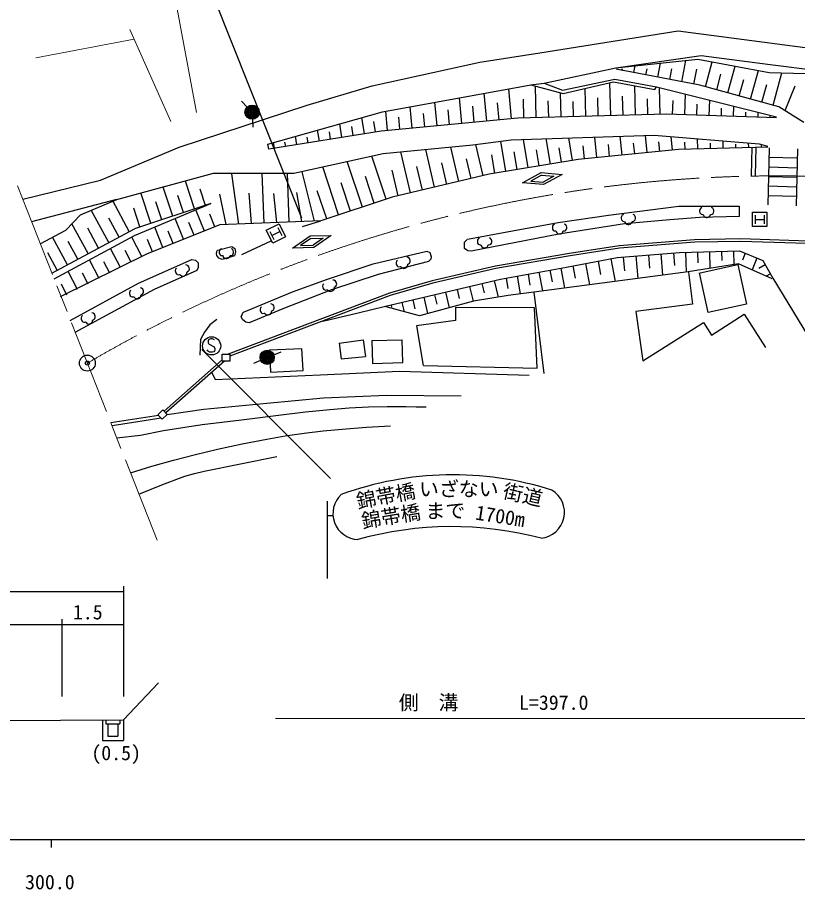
# Model space of a CAD drawing. Units: millimetres, scale not verified. Extents: x 40000 to 680000, y 20000 to 380000.
# Drawn here: x 363764 to 461762, y 198715 to 308358 of the extents above; entities that cross this region are included whole.
import ezdxf
from ezdxf.enums import TextEntityAlignment as Align

# ---------------------------------------------------------------- set-up
doc = ezdxf.new("R2010")
doc.units = ezdxf.units.MM
doc.header["$LTSCALE"] = 1000
doc.header["$PDMODE"] = 32
doc.header["$PDSIZE"] = 500
doc.linetypes.add('CHAIN', pattern=[18.5, 12, -1.5, 3.5, -1.5])
for name, color, linetype, lineweight in [('M-BGD', 7, 'Continuous', 25), ('M-BMK', 2, 'CHAIN', 13), ('M-BMK-SRVR', 3, 'Continuous', 25), ('M-STR-HTXT', 7, 'Continuous', 13), ('M-STR-STRC', 7, 'Continuous', 25), ('M-TTL-BAND', 7, 'Continuous', 25)]:
    doc.layers.add(name, color=color, linetype=linetype, lineweight=lineweight)
doc.layers.add('M-OTRS', color=6, linetype='Continuous')
doc.styles.add('ＭＳ ゴシック', font='')
doc.styles.get('ＭＳ ゴシック').set_extended_font_data('MS Gothic')

msp = doc.modelspace()

# ---------------------------------------------------------------- linework, layer by layer
at = {"layer": 'M-BGD'}
for p, q in [((429374, 303911), (446762, 306668)), ((446762, 306668), (465975, 304138)), ((421869, 302743), (429374, 303911)), ((408341, 299758), (421869, 302743)), ((438953, 302003), (449639, 303573)), ((438953, 302003), (449238, 303126)), ((444219, 300842), (444560, 302615)), ((447226, 300264), (447745, 302963)), ((449238, 303126), (458188, 301441)), ((449639, 303573), (458307, 302426)), ((450190, 299638), (451045, 302786)), ((429930, 300081), (438953, 302003)), ((449481, 299831), (438958, 301853)), ((439709, 301708), (439754, 301939)), ((441213, 301420), (441376, 302267)), ((442716, 301131), (442867, 301917)), ((445723, 300553), (445981, 301895)), ((448729, 299975), (449091, 301855)), ((453025, 298868), (453942, 302241)), ((455861, 298097), (456838, 301695)), ((458307, 302426), (468339, 301179)), ((432222, 299233), (438817, 300610)), ((438817, 300610), (444057, 299653)), ((451608, 299253), (452139, 301209)), ((454443, 298482), (455011, 300574)), ((458188, 301441), (468339, 301179)), ((458696, 297327), (459803, 301399)), ((400170, 297322), (408341, 299758)), ((409610, 296499), (428238, 299882)), ((425833, 295603), (425480, 299381)), ((428238, 299882), (429930, 300081)), ((428238, 299882), (432307, 298785)), ((428947, 295739), (428840, 299720)), ((429930, 300081), (432222, 299233)), ((432307, 298785), (438662, 300248)), ((435174, 295906), (435079, 299423)), ((438287, 295990), (438175, 300136)), ((438662, 300248), (443828, 299288)), ((441400, 296074), (441301, 299757)), ((443828, 299288), (444057, 299653)), ((444057, 299653), (459098, 295859)), ((444513, 296158), (444421, 299561)), ((459405, 297134), (449481, 299831)), ((457279, 297712), (457886, 299948)), ((460192, 296638), (461470, 299775)), ((419599, 295021), (419296, 298258)), ((422716, 295312), (422388, 298820)), ((432060, 295823), (431978, 298873)), ((436730, 295948), (436668, 298247)), ((439843, 296032), (439778, 298442)), ((447593, 296103), (447680, 298739)), ((384069, 292068), (400170, 297322)), ((392618, 297096), (391926, 297817)), ((413364, 294439), (413113, 297135)), ((416481, 294730), (416204, 297696)), ((421157, 295167), (420968, 297190)), ((424274, 295458), (424070, 297643)), ((427391, 295697), (427326, 298104)), ((430504, 295781), (430447, 297890)), ((433617, 295864), (433565, 297786)), ((442956, 296116), (442902, 298126)), ((446058, 296153), (446117, 297936)), ((449127, 296052), (449172, 297434)), ((450661, 296001), (450726, 297971)), ((453729, 295899), (453772, 297202)), ((462551, 295149), (459405, 297134)), ((395204, 292430), (409610, 296499)), ((410247, 294148), (410021, 296573)), ((414923, 294585), (414764, 296283)), ((418040, 294876), (417866, 296737)), ((445291, 296179), (426612, 295676)), ((459098, 295722), (445291, 296179)), ((452195, 295950), (452227, 296932)), ((455263, 295849), (455282, 296430)), ((456797, 295798), (456818, 296434)), ((393285, 295548), (393334, 294549)), ((404523, 293276), (404247, 294984)), ((407349, 293733), (407019, 295767)), ((408761, 293961), (408548, 295280)), ((426612, 295676), (409468, 294076)), ((411806, 294294), (411662, 295830)), ((458331, 295747), (458337, 295929)), ((409468, 294076), (395341, 291790)), ((401698, 292818), (401474, 294201)), ((403110, 293047), (402960, 293974)), ((405936, 293504), (405754, 294627)), ((398872, 292361), (398701, 293418)), ((400285, 292590), (400167, 293321)), ((420989, 292338), (425798, 292978)), ((425132, 288987), (424490, 292804)), ((425798, 292978), (443765, 293573)), ((427921, 289455), (427320, 293029)), ((430710, 289924), (430172, 293123)), ((433499, 290392), (433024, 293217)), ((436564, 290741), (436312, 293326)), ((439723, 291050), (439490, 293431)), ((442881, 291358), (442668, 293536)), ((443765, 293573), (456932, 292476)), ((446039, 291667), (445870, 293397)), ((449229, 291813), (449191, 293121)), ((452429, 291904), (452402, 292853)), ((374186, 287895), (384069, 292068)), ((395341, 291790), (395204, 292430)), ((396047, 291904), (395929, 292634)), ((397460, 292133), (397373, 292669)), ((409696, 291241), (420989, 292338)), ((416174, 287015), (415054, 291762)), ((419226, 287735), (418203, 292068)), ((422277, 288455), (421350, 292386)), ((429315, 289690), (428974, 291721)), ((432104, 290158), (431800, 291965)), ((446828, 291744), (434196, 290510)), ((434985, 290587), (434828, 292199)), ((438143, 290895), (437998, 292385)), ((441302, 291204), (441168, 292572)), ((444460, 291513), (444341, 292724)), ((458029, 292064), (446828, 291744)), ((447628, 291767), (447603, 292659)), ((450829, 291858), (450809, 292535)), ((454029, 291950), (454016, 292411)), ((455629, 291995), (455612, 292586)), ((456007, 292006), (455949, 288486)), ((456507, 292021), (456449, 288478)), ((456932, 292476), (457984, 292155)), ((457229, 292041), (457223, 292249)), ((458205, 291962), (458022, 284781)), ((461759, 291852), (461576, 284671)), ((398495, 288772), (409696, 291241)), ((410087, 285507), (408288, 290931)), ((413122, 286295), (411905, 291456)), ((420752, 288095), (420167, 290570)), ((423738, 288752), (423348, 291072)), ((426526, 289221), (426147, 291477)), ((461728, 290655), (458175, 290765)), ((404113, 283526), (402109, 289569)), ((407100, 284517), (405198, 290250)), ((414648, 286655), (413947, 289627)), ((417700, 287375), (417057, 290099)), ((434196, 290510), (423040, 288635)), ((458144, 289568), (461698, 289458)), ((376232, 285483), (388410, 288772)), ((388410, 288772), (398495, 288772)), ((391583, 282375), (390702, 288717)), ((394749, 282500), (394500, 288772)), ((397915, 282626), (397671, 288772)), ((401081, 282752), (399522, 288933)), ((423040, 288635), (410833, 285755)), ((411596, 285935), (410836, 289156)), ((458114, 288371), (461667, 288262)), ((374177, 287853), (364438, 285484)), ((386008, 284279), (384856, 287784)), ((405606, 284021), (404435, 287554)), ((408593, 285012), (407483, 288359)), ((380524, 282476), (379266, 286299)), ((383266, 283377), (382061, 287041)), ((387379, 284730), (386707, 286775)), ((393166, 282437), (392864, 286252)), ((396332, 282563), (395977, 286209)), ((399498, 282689), (398873, 286339)), ((402619, 283031), (401424, 286555)), ((458083, 287175), (461637, 287065)), ((376216, 285476), (365543, 282675)), ((371671, 283547), (376232, 285483)), ((377818, 281451), (375741, 285315)), ((381895, 282926), (381156, 285173)), ((384637, 283828), (383930, 285979)), ((390000, 282312), (389189, 286123)), ((410833, 285755), (401872, 282783)), ((458053, 285978), (461606, 285868)), ((375224, 280056), (373043, 284115)), ((379152, 282025), (378382, 284366)), ((388065, 284955), (378467, 281799)), ((378467, 280935), (388065, 284955)), ((387249, 281501), (386188, 284169)), ((438030, 283479), (446831, 284611)), ((446831, 284611), (454417, 284611)), ((454417, 284611), (454417, 283335)), ((369850, 281626), (371671, 283547)), ((376521, 280754), (375244, 283131)), ((384637, 280462), (383595, 283083)), ((388555, 282020), (387913, 283636)), ((431696, 282588), (438030, 283479)), ((445723, 282901), (440039, 282420)), ((449480, 283190), (445723, 282901)), ((454417, 283335), (449480, 283190)), ((456429, 283520), (456429, 282395)), ((456429, 282957), (457554, 282957)), ((457554, 283520), (457554, 282395)), ((368085, 276219), (378467, 281799)), ((372630, 278662), (370608, 282425)), ((373927, 279359), (372587, 281853)), ((389208, 282280), (380067, 278643)), ((382025, 279423), (381001, 281996)), ((385943, 280981), (385312, 282568)), ((401872, 282783), (389208, 282280)), ((396479, 281952), (396982, 280946)), ((399589, 282089), (401872, 282783)), ((425964, 281529), (431696, 282588)), ((440039, 282420), (431782, 281100)), ((366637, 279889), (369850, 281626)), ((370036, 277268), (368179, 280723)), ((368378, 275515), (378467, 280935)), ((379394, 278297), (378131, 280753)), ((383331, 279942), (382711, 281501)), ((395473, 281449), (395976, 280443)), ((395724, 280946), (396730, 281449)), ((420304, 280469), (425964, 281529)), ((431782, 281100), (420773, 278980)), ((371333, 277965), (370135, 280194)), ((380719, 278903), (380111, 280433)), ((391930, 278570), (395623, 280266)), ((419906, 280088), (420267, 280450)), ((419930, 279293), (419906, 280088)), ((439369, 279660), (433130, 278700)), ((448838, 280398), (439369, 279660)), ((448853, 280098), (439404, 279361)), ((454634, 280509), (448838, 280398)), ((454632, 280209), (448853, 280098)), ((467686, 279803), (454632, 280209)), ((467703, 280103), (454634, 280509)), ((368739, 276571), (367563, 278760)), ((380067, 278643), (369147, 273222)), ((376702, 276914), (375469, 279313)), ((378048, 277606), (377299, 279062)), ((388756, 278673), (388860, 279053)), ((388825, 278432), (388756, 278673)), ((388894, 279087), (390688, 279570)), ((390688, 279570), (391068, 279329)), ((391171, 278880), (391033, 278397)), ((391068, 279329), (391171, 278880)), ((408447, 277362), (415209, 278984)), ((415209, 278984), (415554, 278811)), ((415554, 278811), (415657, 278570)), ((415657, 278570), (415726, 278259)), ((420339, 279004), (419930, 279293)), ((420773, 278980), (420339, 279004)), ((433130, 278700), (423799, 277075)), ((439404, 279361), (433179, 278404)), ((439087, 278175), (446953, 278822)), ((443020, 278499), (443156, 276843)), ((444593, 278628), (444814, 275944)), ((446167, 278757), (446295, 277192)), ((446953, 278822), (454456, 279003)), ((447704, 278840), (447764, 276330)), ((449204, 278876), (449238, 277488)), ((450705, 278913), (450756, 276801)), ((452205, 278949), (452233, 277804)), ((453706, 278985), (453747, 277280)), ((454456, 279003), (457381, 277813)), ((455187, 278706), (454833, 277835)), ((374011, 275530), (372806, 277874)), ((375357, 276222), (374625, 277645)), ((378959, 274947), (385686, 277914)), ((385686, 277914), (386134, 277845)), ((386134, 277845), (386479, 277500)), ((386479, 277500), (386479, 276914)), ((389067, 278087), (388825, 278432)), ((389481, 277914), (389067, 278087)), ((391033, 278397), (389481, 277914)), ((415381, 277673), (409068, 276051)), ((415692, 277983), (415381, 277673)), ((415726, 278259), (415692, 277983)), ((433179, 278404), (423859, 276781)), ((432731, 276959), (439087, 278175)), ((435114, 277415), (435626, 274741)), ((436703, 277719), (437021, 276059)), ((438292, 278023), (438840, 275162)), ((439873, 278240), (440017, 276493)), ((441447, 278369), (441680, 275534)), ((456649, 278110), (456043, 276620)), ((457381, 277813), (458674, 275587)), ((371320, 274147), (370144, 276434)), ((386307, 276534), (380925, 274154)), ((386479, 276914), (386307, 276534)), ((402720, 275465), (408447, 277362)), ((423799, 277075), (415862, 275230)), ((423859, 276781), (415938, 274939)), ((424450, 275458), (432731, 276959)), ((448022, 276364), (428645, 273828)), ((429281, 276333), (429710, 273967)), ((430661, 276584), (430926, 275123)), ((432041, 276834), (432495, 274332)), ((433526, 277111), (433822, 275563)), ((454327, 277373), (448022, 276364)), ((448071, 276354), (448551, 272293)), ((449532, 276256), (454253, 277286)), ((454253, 277286), (455335, 272325)), ((458571, 275510), (454327, 277373)), ((457704, 277256), (456901, 276789)), ((372665, 274839), (371951, 276228)), ((398313, 273878), (402720, 275465)), ((409068, 276051), (403203, 274119)), ((415862, 275230), (410509, 273679)), ((418214, 273983), (424450, 275458)), ((423671, 275274), (424163, 273190)), ((425140, 275583), (425377, 274277)), ((426521, 275833), (426926, 273595)), ((427901, 276083), (428151, 274703)), ((450533, 271278), (449446, 276256)), ((458351, 276144), (457824, 275838)), ((458674, 275587), (463726, 267235)), ((369974, 273455), (369277, 274810)), ((370403, 270250), (378959, 274947)), ((380925, 274154), (370988, 268756)), ((403203, 274119), (397096, 271739)), ((415938, 274939), (410604, 273394)), ((418993, 274167), (419265, 273020)), ((420553, 274536), (420993, 272675)), ((422112, 274905), (422391, 273723)), ((410509, 273679), (390249, 266008)), ((410604, 273394), (390446, 265762)), ((392172, 271325), (398313, 273878)), ((410011, 272042), (418214, 273983)), ((414796, 273174), (415282, 271121)), ((416163, 273498), (416448, 272293)), ((417530, 273821), (417994, 271859)), ((425392, 273388), (421044, 272689)), ((428645, 273828), (425392, 273388)), ((428645, 273828), (429910, 263580)), ((406568, 271224), (410011, 272042)), ((414290, 270852), (410072, 271965)), ((410694, 272204), (410755, 271946)), ((412061, 272527), (412336, 271367)), ((413429, 272851), (413697, 271717)), ((421044, 272689), (414290, 270852)), ((448551, 272293), (441462, 271407)), ((455335, 272325), (450533, 271278)), ((391887, 270704), (392129, 271325)), ((397096, 271739), (392888, 269979)), ((402132, 270181), (406568, 271224)), ((428738, 271833), (418787, 271892)), ((418787, 271892), (418787, 270266)), ((429055, 264276), (428738, 271833)), ((441462, 271407), (442344, 265174)), ((450950, 268416), (455068, 271043)), ((455068, 271043), (457747, 266843)), ((388827, 270367), (387932, 269696)), ((392060, 270324), (391887, 270704)), ((392474, 270048), (392060, 270324)), ((392888, 269979), (392474, 270048)), ((418787, 270266), (413909, 269581)), ((442344, 265174), (449931, 270014)), ((449931, 270014), (450950, 268416)), ((387261, 268801), (386777, 267869)), ((387932, 269696), (387261, 268801)), ((413909, 269581), (414722, 264618)), ((386777, 267869), (386665, 265893)), ((404178, 267415), (407209, 267807)), ((407209, 267807), (407478, 265724)), ((408279, 267743), (412109, 267832)), ((408279, 267743), (408347, 264832)), ((412176, 264965), (412109, 267832)), ((386940, 266604), (403091, 250395)), ((395435, 266550), (399503, 266743)), ((395435, 266550), (395568, 263754)), ((399636, 263953), (399503, 266743)), ((404178, 267415), (404432, 265445)), ((389486, 265159), (389486, 266008)), ((389486, 266008), (390446, 266008)), ((390446, 266008), (390446, 265159)), ((395970, 265949), (396902, 266312)), ((404432, 265445), (407478, 265724)), ((389486, 265307), (382177, 258846)), ((389772, 265159), (382389, 258634)), ((390446, 265159), (389486, 265159)), ((394313, 265248), (393404, 264831)), ((408347, 264832), (412176, 264965)), ((414765, 264618), (429055, 264276)), ((388182, 263733), (388598, 262826)), ((388598, 262826), (401785, 263412)), ((395568, 263754), (399636, 263953)), ((401785, 263412), (411761, 263903)), ((411761, 263903), (428061, 263383)), ((387192, 259098), (395075, 259855)), ((395075, 259855), (402201, 260523)), ((402201, 260523), (410174, 260879)), ((410174, 260879), (419511, 260768)), ((381402, 258403), (382011, 259012)), ((382011, 259012), (382564, 258458)), ((382564, 258458), (387192, 259098)), ((381482, 258323), (375499, 257383)), ((381832, 257973), (375649, 257001)), ((381955, 257849), (381402, 258403)), ((382564, 258458), (381955, 257849)), ((402685, 247540), (402685, 237813)), ((402685, 245760), (403401, 245760)), ((377078, 236854), (377078, 223002)), ((317143, 236200), (377078, 236200)), ((369332, 232709), (369332, 223002)), ((317143, 232055), (377078, 232055)), ((381495, 224708), (377078, 220073)), ((314412, 219735), (377078, 220073)), ((374428, 220059), (374428, 217439)), ((374868, 220061), (374868, 219561)), ((374868, 219561), (376628, 219561)), ((375132, 219561), (375132, 217996)), ((376364, 219561), (376364, 217996)), ((376628, 220071), (376628, 219561)), ((377078, 220073), (377078, 217439)), ((374428, 217439), (377078, 217439)), ((375132, 217996), (376364, 217996))]:
    msp.add_line(p, q, dxfattribs=at)
for points in [[(449735, 284457), (449595, 284385), (449487, 284223), (449456, 284083), (449456, 283944), (449487, 283800), (449559, 283696), (449663, 283624), (449807, 283593), (449874, 283593), (449933, 283485), (450005, 283359), (450144, 283251), (450284, 283219), (450419, 283219), (450531, 283251), (450671, 283323), (450738, 283395), (450774, 283485), (450833, 283593), (450905, 283593), (451044, 283624), (451148, 283696), (451220, 283800), (451256, 283944), (451256, 284083), (451220, 284223), (451112, 284385), (450972, 284457)], [(439887, 283584), (439748, 283512), (439640, 283350), (439608, 283210), (439608, 283071), (439640, 282927), (439712, 282823), (439815, 282751), (439959, 282720), (440027, 282720), (440085, 282612), (440157, 282486), (440297, 282378), (440436, 282346), (440571, 282346), (440684, 282378), (440823, 282450), (440891, 282522), (440927, 282612), (440985, 282720), (441057, 282720), (441197, 282751), (441300, 282823), (441372, 282927), (441408, 283071), (441408, 283210), (441372, 283350), (441264, 283512), (441125, 283584)], [(431240, 282378), (431101, 282306), (430993, 282144), (430961, 282005), (430961, 281865), (430993, 281721), (431065, 281618), (431168, 281546), (431312, 281514), (431380, 281514), (431438, 281406), (431510, 281280), (431650, 281172), (431789, 281141), (431924, 281141), (432037, 281172), (432176, 281244), (432244, 281316), (432280, 281406), (432338, 281514), (432410, 281514), (432550, 281546), (432653, 281618), (432725, 281721), (432761, 281865), (432761, 282005), (432725, 282144), (432617, 282306), (432478, 282378)], [(421818, 280630), (421678, 280558), (421570, 280396), (421539, 280256), (421539, 280117), (421570, 279973), (421642, 279869), (421746, 279797), (421890, 279766), (421957, 279766), (422016, 279658), (422088, 279532), (422227, 279424), (422367, 279392), (422502, 279392), (422614, 279424), (422754, 279496), (422821, 279568), (422857, 279658), (422916, 279766), (422988, 279766), (423127, 279797), (423231, 279869), (423303, 279973), (423339, 280117), (423339, 280256), (423303, 280396), (423195, 280558), (423055, 280630)], [(389394, 279280), (389254, 279208), (389146, 279046), (389115, 278907), (389115, 278767), (389146, 278623), (389218, 278520), (389322, 278448), (389466, 278416), (389533, 278416), (389592, 278308), (389664, 278182), (389803, 278074), (389943, 278043), (390078, 278043), (390190, 278074), (390330, 278146), (390397, 278218), (390433, 278308), (390492, 278416), (390564, 278416), (390703, 278448), (390807, 278520), (390879, 278623), (390915, 278767), (390915, 278907), (390879, 279046), (390771, 279208), (390631, 279280)], [(411488, 277822), (411380, 277708), (411330, 277520), (411345, 277378), (411390, 277246), (411467, 277120), (411568, 277045), (411690, 277011), (411836, 277027), (411900, 277049), (411990, 276966), (412099, 276870), (412266, 276813), (412408, 276828), (412536, 276872), (412632, 276938), (412741, 277052), (412781, 277142), (412786, 277238), (412807, 277360), (412875, 277383), (412997, 277458), (413071, 277559), (413106, 277681), (413093, 277829), (413048, 277961), (412969, 278081), (412814, 278199), (412659, 278222)], [(383736, 276813), (383631, 276696), (383587, 276507), (383606, 276365), (383655, 276235), (383735, 276111), (383839, 276039), (383961, 276008), (384107, 276029), (384170, 276053), (384263, 275972), (384375, 275880), (384543, 275827), (384685, 275847), (384811, 275894), (384905, 275963), (385011, 276080), (385049, 276171), (385051, 276268), (385068, 276389), (385135, 276415), (385255, 276493), (385326, 276597), (385357, 276719), (385340, 276867), (385292, 276997), (385209, 277115), (385051, 277229), (384895, 277247)], [(402242, 274867), (402140, 274748), (402101, 274557), (402125, 274416), (402177, 274287), (402261, 274165), (402367, 274097), (402490, 274069), (402635, 274094), (402697, 274120), (402792, 274042), (402907, 273952), (403076, 273905), (403218, 273928), (403343, 273979), (403435, 274051), (403537, 274170), (403572, 274262), (403572, 274359), (403585, 274481), (403652, 274509), (403769, 274590), (403838, 274696), (403865, 274819), (403844, 274966), (403792, 275095), (403706, 275211), (403545, 275320), (403388, 275334)], [(378010, 274037), (377894, 273931), (377832, 273746), (377838, 273603), (377875, 273469), (377943, 273338), (378039, 273257), (378158, 273215), (378305, 273222), (378371, 273240), (378455, 273151), (378558, 273048), (378721, 272980), (378864, 272986), (378994, 273022), (379094, 273082), (379210, 273188), (379256, 273275), (379267, 273371), (379296, 273490), (379365, 273509), (379492, 273576), (379573, 273673), (379615, 273792), (379612, 273940), (379576, 274075), (379504, 274200), (379358, 274328), (379204, 274361)], [(394407, 271973), (394297, 271861), (394244, 271674), (394257, 271531), (394300, 271399), (394374, 271271), (394475, 271195), (394595, 271158), (394742, 271173), (394806, 271194), (394895, 271109), (395002, 271011), (395168, 270951), (395311, 270964), (395439, 271006), (395536, 271070), (395647, 271182), (395689, 271271), (395696, 271368), (395718, 271489), (395787, 271511), (395910, 271584), (395986, 271684), (396023, 271805), (396012, 271953), (395970, 272086), (395892, 272207), (395740, 272328), (395585, 272354)], [(371933, 270867), (371818, 270760), (371758, 270575), (371765, 270433), (371803, 270298), (371872, 270168), (371969, 270088), (372088, 270046), (372235, 270055), (372300, 270073), (372386, 269985), (372489, 269883), (372652, 269816), (372795, 269824), (372925, 269860), (373025, 269921), (373140, 270028), (373186, 270115), (373196, 270212), (373223, 270331), (373293, 270351), (373418, 270419), (373499, 270516), (373540, 270635), (373536, 270784), (373498, 270918), (373426, 271042), (373278, 271169), (373125, 271201)], [(388508, 267807), (388445, 267876), (388359, 267916), (388238, 267939), (388060, 267939), (387910, 267899), (387784, 267813), (387709, 267686), (387703, 267554), (387709, 267468), (387755, 267353), (387835, 267289), (388462, 266927), (388531, 266824), (388577, 266680), (388566, 266542), (388525, 266433), (388445, 266329), (388267, 266277), (388002, 266277), (387887, 266295), (387778, 266346), (387686, 266433), (387605, 266565)], [(376236, 255502), (379226, 255834), (382116, 256411), (384538, 256820), (386971, 257170), (391920, 257790), (396881, 258414), (399948, 258780), (403021, 259085), (405443, 259264), (407880, 259383), (410228, 259438), (412577, 259433), (413845, 259411), (415114, 259385)], [(377965, 251118), (380646, 251943), (383346, 252711), (386113, 253424), (388894, 254078), (391979, 254744), (395079, 255352), (397413, 255759), (399766, 256108), (402159, 256389), (404559, 256611), (407598, 256835), (410648, 257028)], [(379020, 248437), (381904, 249581), (384809, 250669), (386007, 251016), (387223, 251305), (391783, 252233), (396343, 253163)]]:
    msp.add_lwpolyline(points, dxfattribs=at)
for points in [[(456092, 282057), (456092, 283857), (457892, 283857), (457892, 282057)], [(395825, 279990), (395020, 281600), (396630, 282405), (397435, 280795)]]:
    msp.add_lwpolyline(points, close=True, dxfattribs=at)
for centre, radius in [((393242, 296447), 896), ((393242, 296447), 792), ((393242, 296447), 688), ((393242, 296447), 580), ((393242, 296447), 477), ((393242, 296447), 351), ((393242, 296447), 243), ((393242, 296447), 140), ((393242, 296447), 27), ((388152, 267065), 1144), ((395131, 265623), 896), ((395131, 265623), 792), ((395131, 265623), 688), ((395131, 265623), 580), ((395131, 265623), 477), ((395131, 265623), 351), ((395131, 265623), 243), ((395131, 265623), 140), ((395131, 265623), 27)]:
    msp.add_circle(centre, radius, dxfattribs=at)
for centre, radius, start, end in [((418479, 209745), 41110, 72.41266, 109.96848), ((429211, 246136), 3269, 275.83139, 58.85159), ((406658, 245986), 3266, 132.76453, 267.98868), ((418340, 200590), 43752, 75.16376, 105.64206)]:
    msp.add_arc(centre, radius, start, end, dxfattribs=at)
at = {"layer": 'M-BMK'}
msp.add_line((363767, 287189), (381294, 242659), dxfattribs=at)
msp.add_arc((459283, 116864), 171576, 87.12073, 120.36708, dxfattribs=at)
at = {"layer": 'M-BMK-SRVR'}
msp.add_circle((372545, 264901), 1000, dxfattribs=at)
at = {"layer": 'M-OTRS'}
msp.add_point((372545, 264901), dxfattribs=at)
at = {"layer": 'M-STR-HTXT'}
for p, q in [((383557, 310962), (386272, 296416)), ((377867, 306841), (383012, 295265)), ((378408, 305622), (366078, 303293)), ((396177, 220231), (482546, 220231))]:
    msp.add_line(p, q, dxfattribs=at)
at = {"layer": 'M-STR-STRC'}
for p, q in [((386399, 315958), (399464, 283182)), ((427202, 287574), (429551, 288845)), ((429617, 288531), (428248, 287791)), ((429551, 288845), (432212, 288613)), ((429617, 288531), (431166, 288396)), ((431166, 288396), (429798, 287656)), ((432212, 288613), (429863, 287342)), ((429863, 287342), (427202, 287574)), ((428248, 287791), (429798, 287656)), ((398323, 279368), (400519, 280889)), ((400519, 280889), (403189, 280951)), ((403189, 280951), (400993, 279430)), ((400618, 280585), (399339, 279699)), ((399339, 279699), (400894, 279734)), ((400618, 280585), (402173, 280620)), ((402173, 280620), (400894, 279734)), ((400993, 279430), (398323, 279368))]:
    msp.add_line(p, q, dxfattribs=at)
at = {"layer": 'M-TTL-BAND'}
for p, q in [((40000, 205000), (579000, 205000)), ((368000, 205000), (368000, 204000))]:
    msp.add_line(p, q, dxfattribs=at)

# ---------------------------------------------------------------- texts
at = {"layer": 'M-BGD', "style": 'ＭＳ ゴシック'}
for s, p in [('いざない', (414207, 247612)), ('1.5', (370729, 232131)), ('(0.5)', (373044, 214429))]:
    msp.add_text(s, height=1833, dxfattribs=at).set_placement(p, align=Align.BOTTOM_LEFT)
for s, rotation, p in [('錦帯橋', 10.8, (406627, 246056)), ('街道', 347.2, (424502, 247470)), ('錦帯橋', 9.5, (407221, 243567)), ('まで', 0.7, (415027, 244840)), ('1700m', 351, (421108, 244699))]:
    msp.add_text(s, height=1833, rotation=rotation, dxfattribs=at).set_placement(p, align=Align.BOTTOM_LEFT)
at = {"layer": 'M-STR-HTXT', "style": 'ＭＳ ゴシック'}
for s, p in [('側\u3000溝', (411665, 220761)), ('L=397.0', (426769, 220761))]:
    msp.add_text(s, height=1833, dxfattribs=at).set_placement(p, align=Align.BOTTOM_LEFT)
at = {"layer": 'M-TTL-BAND', "style": 'ＭＳ ゴシック'}
msp.add_text('300.0', height=1833, dxfattribs=at).set_placement((364719, 198195), align=Align.BOTTOM_LEFT)

doc.saveas('drawing.dxf')
